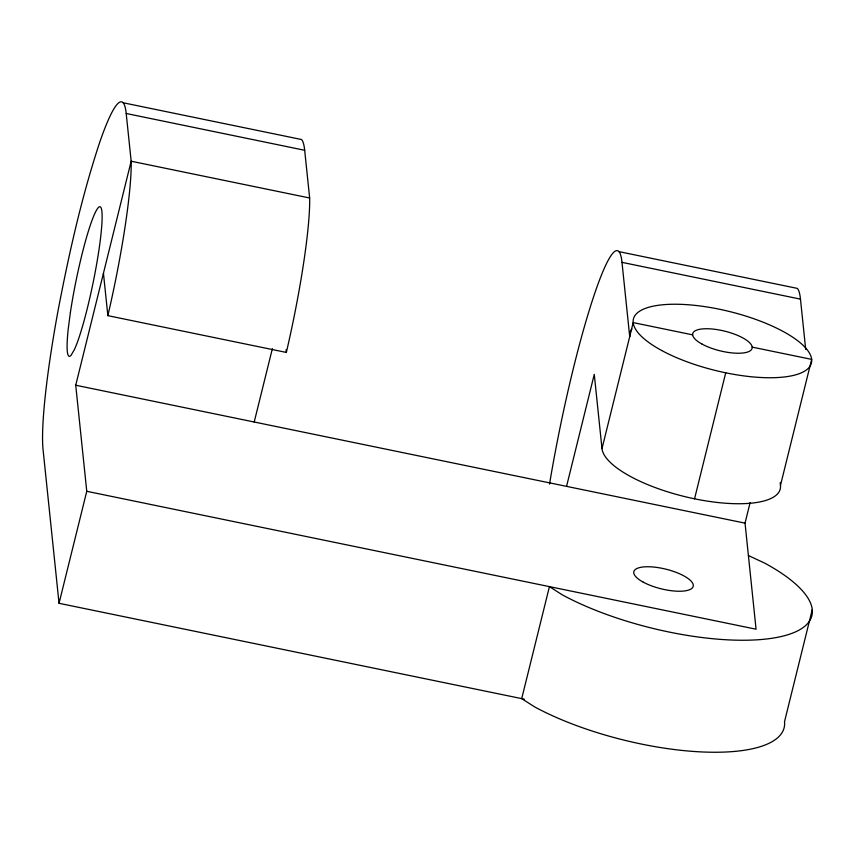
<?xml version="1.0" encoding="UTF-8"?>
<svg xmlns="http://www.w3.org/2000/svg" width="855" height="855" viewBox="0 0 855 855"><rect width="100%" height="100%" fill="white"/><g stroke="black" fill="none" stroke-linecap="round" stroke-linejoin="round"><path stroke-width="1.28" d="M524.329 699.166L59.048 603.299L86.761 491.294L75.732 385.231L131.168 161.221L126.198 113.491L304.679 150.277L309.649 197.997A137.537 15.369 -78.4 0 1 286.34 352.431L107.858 315.655L103.444 273.226M254.213 422.007L272.371 348.626M566.555 486.367L594.268 374.362L601.995 448.608A91.688 30.31 13.9 0 0 694.549 498.807A91.688 30.31 13.9 0 0 780.476 485.384L811.662 359.378L752.165 347.119M601.995 448.608L633.181 322.602L692.668 334.861M694.549 498.807L725.724 372.812M86.761 491.294L756.066 629.205L745.036 523.142L750.134 502.548M812.25 609.647L784.527 721.652A152.821 50.509 13.9 0 1 697.808 751.727A152.821 50.509 13.9 0 1 534.525 706.829L521.71 698.631L549.434 586.626L562.248 594.823A152.821 50.509 13.9 0 0 772.589 638.172A152.821 50.509 13.9 0 0 764.787 563.167L748.403 555.526M123.067 102.75L301.548 139.525A183.376 20.488 -78.4 0 1 304.679 150.277M618.86 251.616L797.341 288.392A183.376 20.488 -78.4 0 1 800.472 299.132L805.709 349.513M309.649 197.997L131.168 161.221A137.537 15.369 -78.4 0 1 107.858 315.655M549.53 484.09A183.376 20.488 -78.4 0 1 592.633 299.678A183.376 20.488 -78.4 0 1 621.991 262.357L800.472 299.132M75.732 385.231L745.036 523.142M780.198 482.733L780.476 485.384M621.991 262.357L629.708 336.603A91.688 30.31 13.9 0 1 631.898 328.993M286.062 349.781L286.34 352.431M59.048 603.299L43.049 449.506A183.376 20.488 -78.4 0 1 58.097 310.397C68.977 253.721 81.546 197.227 99.682 142.39A183.376 20.488 -78.4 0 1 126.198 113.491M70.42 312.246L68.24 328.865A76.405 8.539 -78.4 0 0 70.997 355.381L74.321 349.748A76.405 8.539 -78.4 0 0 98.827 250.75A76.405 8.539 -78.4 0 0 94.926 213.248A76.405 8.539 -78.4 0 0 70.42 312.246M643.259 582.159A30.566 10.1 13.9 0 0 692.539 587.663A30.566 10.1 13.9 0 0 654.748 567.164A30.566 10.1 13.9 0 0 643.259 582.159M702.158 344.159A30.566 10.1 13.9 0 0 751.438 349.652A30.566 10.1 13.9 0 0 713.647 329.154A30.566 10.1 13.9 0 0 702.158 344.159M661.652 350.486A91.688 30.31 13.9 0 0 809.471 366.987A91.688 30.31 13.9 0 0 696.12 305.491A91.688 30.31 13.9 0 0 661.652 350.486"/></g></svg>
